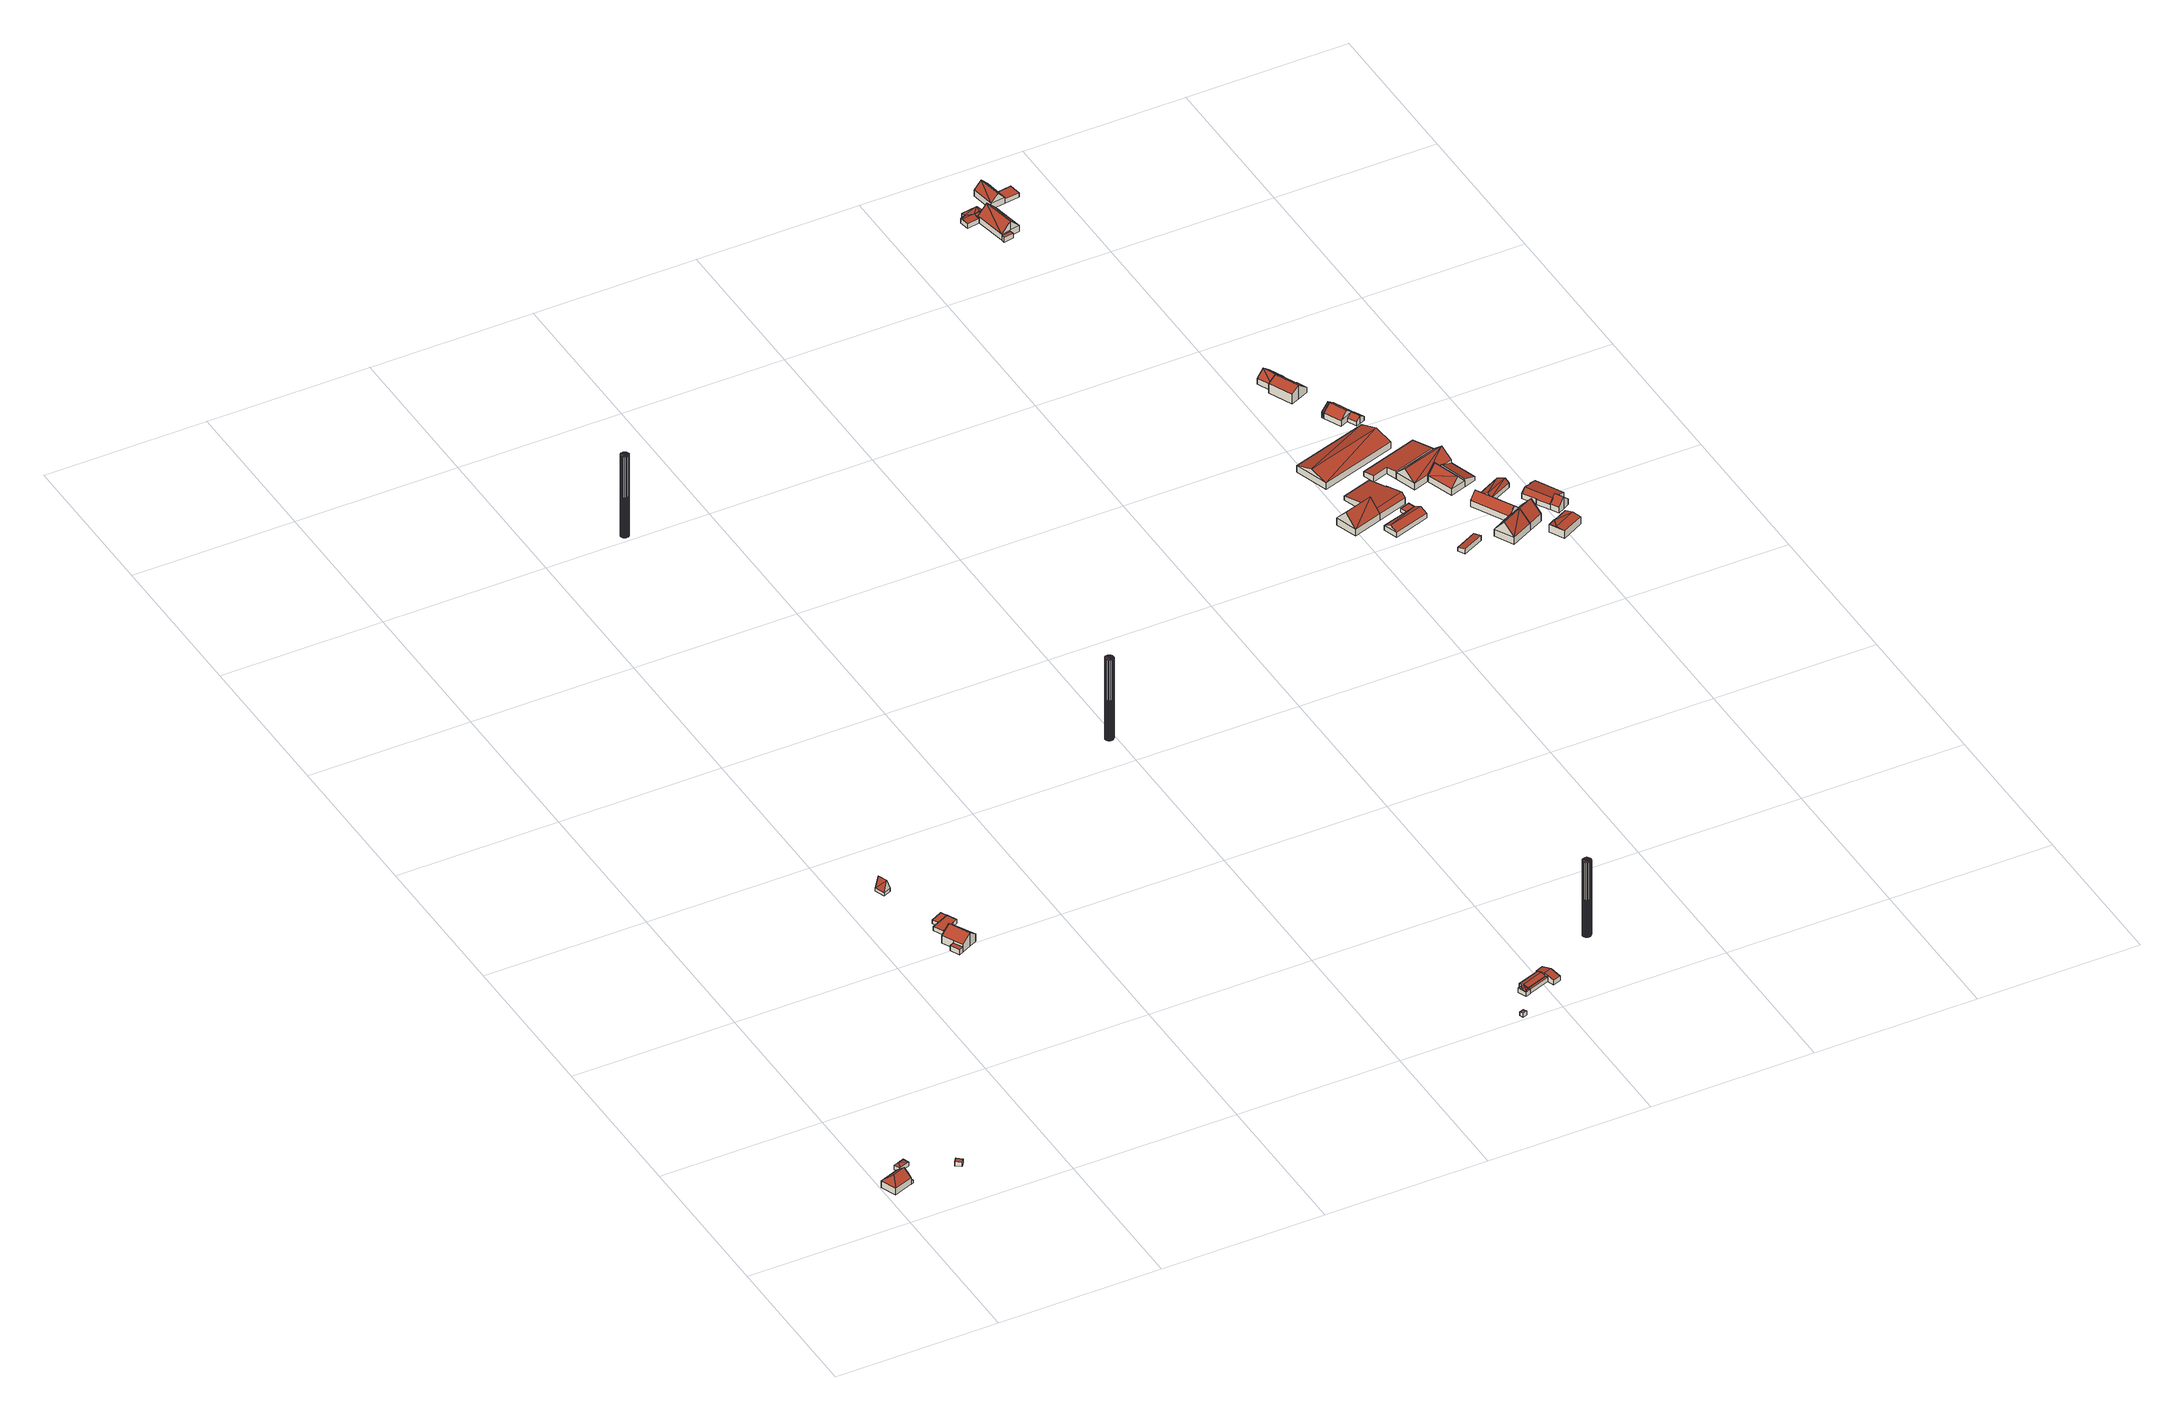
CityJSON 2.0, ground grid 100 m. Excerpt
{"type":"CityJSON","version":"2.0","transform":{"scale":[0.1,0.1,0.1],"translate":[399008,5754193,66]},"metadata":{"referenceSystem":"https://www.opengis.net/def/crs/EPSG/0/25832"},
"CityObjects":{
"building1":{"type":"Building","attributes":{"Gemeindeschluessel":"05515000","Geometrietyp2DReferenz":"3000","function":"31001_1000","roofType":"5000","measuredHeight":8.82},"address":[{"country":"Germany","locality":"Münster","thoroughfareNumber":"60","thoroughfareName":"Oberort"}],"geometry":[{"type":"Solid","lod":"2","boundaries":[[[[0,1,2,3]],[[4,5,1,0]],[[6,7,5,4]],[[8,9,7,6]],[[10,11,9,8]],[[3,2,11,10]],[[4,12,6]],[[0,3,10,12,4]],[[8,6,12,10]],[[1,5,7,9,11,2]]]],"semantics":{"surfaces":[{"type":"WallSurface"},{"type":"RoofSurface"},{"type":"GroundSurface"}],"values":[[0,0,0,0,0,0,1,1,1,2]]}}]},
"building2":{"type":"Building","attributes":{"Gemeindeschluessel":"05515000","Geometrietyp2DReferenz":"3000","function":"51009_1610","roofType":"2100","measuredHeight":2.16},"geometry":[{"type":"Solid","lod":"2","boundaries":[[[[13,14,15,16]],[[17,18,14,13]],[[19,20,18,17]],[[16,15,20,19]],[[17,13,16,19]],[[14,18,20,15]]]],"semantics":{"surfaces":[{"type":"WallSurface"},{"type":"RoofSurface"},{"type":"GroundSurface"}],"values":[[0,0,0,0,1,2]]}}]},
"building3":{"type":"Building","attributes":{"Gemeindeschluessel":"05515000","Geometrietyp2DReferenz":"3000","function":"31001_2460","roofType":"3200","measuredHeight":4.29},"geometry":[{"type":"Solid","lod":"2","boundaries":[[[[21,22,23,24]],[[25,26,22,21]],[[27,28,26,25]],[[24,23,28,27]],[[21,29,25]],[[27,30,24]],[[24,30,29]],[[29,21,24]],[[29,30,27]],[[27,25,29]],[[22,26,28,23]]]],"semantics":{"surfaces":[{"type":"WallSurface"},{"type":"RoofSurface"},{"type":"GroundSurface"}],"values":[[0,0,0,0,1,1,1,1,1,1,2]]}}]},
"building4":{"type":"Building","attributes":{"Gemeindeschluessel":"05515000","Geometrietyp2DReferenz":"3000","function":"31001_1310","roofType":"2100","measuredHeight":3},"geometry":[{"type":"Solid","lod":"2","boundaries":[[[[31,32,33,34]],[[35,36,32,31]],[[37,38,36,35]],[[34,33,38,37]],[[35,31,34,37]],[[32,36,38,33]]]],"semantics":{"surfaces":[{"type":"WallSurface"},{"type":"RoofSurface"},{"type":"GroundSurface"}],"values":[[0,0,0,0,1,2]]}}]},
"building5":{"type":"Building","attributes":{"Gemeindeschluessel":"05515000","Geometrietyp2DReferenz":"3000","function":"31001_1000"},"address":[{"country":"Germany","locality":"Münster","thoroughfareNumber":"74","thoroughfareName":"Meerhook"}],"children":["building5-1","building5-2"]},
"building5-1":{"type":"BuildingPart","attributes":{"roofType":"3100","measuredHeight":9.01},"parents":["building5"],"geometry":[{"type":"Solid","lod":"2","boundaries":[[[[39,40,41,42,43]],[[44,45,40,39]],[[46,47,45,44]],[[48,49,47,46]],[[50,51,49,48]],[[52,53,51,50]],[[54,55,56,53,52]],[[48,46,44,50]],[[39,43,54,52,50,44]],[[40,45,47,49,51,53,56,41]],[[55,54,43,42]],[[41,56,55,42]]]],"semantics":{"surfaces":[{"type":"WallSurface"},{"type":"RoofSurface"},{"type":"GroundSurface"},{"type":"ClosureSurface"}],"values":[[0,0,0,0,0,0,0,1,1,2,0,3]]}}]},
"building5-2":{"type":"BuildingPart","attributes":{"roofType":"1000","measuredHeight":3.46},"parents":["building5"],"geometry":[{"type":"Solid","lod":"2","boundaries":[[[[57,58,56,55]],[[59,60,58,57]],[[42,41,60,59]],[[59,57,55,42]],[[58,60,41,56]],[[55,56,41,42]]]],"semantics":{"surfaces":[{"type":"WallSurface"},{"type":"RoofSurface"},{"type":"GroundSurface"},{"type":"ClosureSurface"}],"values":[[0,0,0,1,2,3]]}}]},
"building6":{"type":"Building","attributes":{"Gemeindeschluessel":"05515000","Geometrietyp2DReferenz":"3000","function":"31001_1310","roofType":"3100","measuredHeight":8.84},"geometry":[{"type":"Solid","lod":"2","boundaries":[[[[61,62,63,64]],[[65,66,62,61]],[[67,68,66,65]],[[64,63,68,67]],[[61,69,65]],[[67,70,64]],[[70,69,61]],[[61,64,70]],[[67,65,69]],[[69,70,67]],[[62,66,68,63]]]],"semantics":{"surfaces":[{"type":"WallSurface"},{"type":"RoofSurface"},{"type":"GroundSurface"}],"values":[[0,0,0,0,0,0,1,1,1,1,2]]}}]},
"building7":{"type":"Building","attributes":{"Gemeindeschluessel":"05515000","Geometrietyp2DReferenz":"3000","function":"31001_2460","roofType":"1000","measuredHeight":2.68},"geometry":[{"type":"Solid","lod":"2","boundaries":[[[[71,72,73,74]],[[75,76,72,71]],[[77,78,76,75]],[[79,80,78,77]],[[81,82,80,79]],[[74,73,82,81]],[[79,77,75,71,74,81]],[[72,76,78,80,82,73]]]],"semantics":{"surfaces":[{"type":"WallSurface"},{"type":"RoofSurface"},{"type":"GroundSurface"}],"values":[[0,0,0,0,0,0,1,2]]}}]},
"building8":{"type":"Building","attributes":{"Gemeindeschluessel":"05515000","Geometrietyp2DReferenz":"3000","function":"31001_2460","roofType":"1000","measuredHeight":2.62},"geometry":[{"type":"Solid","lod":"2","boundaries":[[[[83,84,76,85]],[[86,87,84,83]],[[88,78,87,86]],[[85,76,78,88]],[[86,83,85,88]],[[84,87,78,76]]]],"semantics":{"surfaces":[{"type":"WallSurface"},{"type":"RoofSurface"},{"type":"GroundSurface"}],"values":[[0,0,0,0,1,2]]}}]},
"building9":{"type":"Building","attributes":{"Geometrietyp2DReferenz":"1000","Gemeindeschluessel":"05515000","function":"51002_1251","roofType":"9999","measuredHeight":55.03},"geometry":[{"type":"Solid","lod":"2","boundaries":[[[[89,90,91]],[[90,92,91]],[[93,94,89]],[[94,90,89]],[[95,96,93]],[[96,94,93]],[[97,98,95]],[[98,96,95]],[[99,100,97]],[[100,98,97]],[[101,102,99]],[[102,100,99]],[[103,104,101]],[[104,102,101]],[[105,106,103]],[[106,104,103]],[[107,108,105]],[[108,106,105]],[[109,110,107]],[[110,108,107]],[[111,112,109]],[[112,110,109]],[[113,114,111]],[[114,112,111]],[[115,116,113]],[[116,114,113]],[[117,118,115]],[[118,116,115]],[[119,120,117]],[[120,118,117]],[[121,122,119]],[[122,120,119]],[[123,124,121]],[[124,122,121]],[[125,126,123]],[[126,124,123]],[[127,128,125]],[[128,126,125]],[[91,92,127]],[[92,128,127]],[[92,90,128]],[[90,94,128]],[[94,96,128]],[[96,98,128]],[[98,100,128]],[[100,102,128]],[[102,104,128]],[[104,106,128]],[[106,108,128]],[[108,110,128]],[[110,112,128]],[[112,114,128]],[[114,116,128]],[[116,118,128]],[[118,120,128]],[[120,122,128]],[[122,124,128]],[[124,126,128]],[[89,91,93]],[[91,127,93]],[[127,125,93]],[[125,123,93]],[[123,121,93]],[[121,119,93]],[[119,117,93]],[[117,115,93]],[[115,113,93]],[[113,111,93]],[[111,109,93]],[[109,107,93]],[[107,105,93]],[[105,103,93]],[[103,101,93]],[[101,99,93]],[[99,97,93]],[[97,95,93]]]],"semantics":{"surfaces":[{"type":"WallSurface"},{"type":"GroundSurface"},{"type":"RoofSurface"}],"values":[[0,0,0,0,0,0,0,0,0,0,0,0,0,0,0,0,0,0,0,0,0,0,0,0,0,0,0,0,0,0,0,0,0,0,0,0,0,0,0,0,1,1,1,1,1,1,1,1,1,1,1,1,1,1,1,1,1,1,2,2,2,2,2,2,2,2,2,2,2,2,2,2,2,2,2,2]]}}]},
"building10":{"type":"Building","attributes":{"Gemeindeschluessel":"05515000","Geometrietyp2DReferenz":"3000","function":"31001_1310","roofType":"2100","measuredHeight":2.82},"geometry":[{"type":"Solid","lod":"2","boundaries":[[[[129,130,131,132]],[[133,134,130,129]],[[135,136,134,133]],[[132,131,136,135]],[[133,129,132,135]],[[130,134,136,131]]]],"semantics":{"surfaces":[{"type":"WallSurface"},{"type":"RoofSurface"},{"type":"GroundSurface"}],"values":[[0,0,0,0,1,2]]}}]},
"building11":{"type":"Building","attributes":{"Gemeindeschluessel":"05515000","Geometrietyp2DReferenz":"3000","function":"31001_2460","roofType":"5000","measuredHeight":3.75},"geometry":[{"type":"Solid","lod":"2","boundaries":[[[[137,138,139,140]],[[141,142,138,137]],[[143,144,142,141]],[[145,146,144,143]],[[147,148,146,145]],[[140,139,148,147]],[[149,150,140]],[[140,147,149]],[[143,141,137]],[[145,143,137]],[[145,137,150]],[[150,149,145]],[[140,150,137]],[[145,149,147]],[[138,142,144,146,148,139]]]],"semantics":{"surfaces":[{"type":"WallSurface"},{"type":"RoofSurface"},{"type":"GroundSurface"}],"values":[[0,0,0,0,0,0,1,1,1,1,1,1,0,0,2]]}}]},
"building12":{"type":"Building","attributes":{"Geometrietyp2DReferenz":"1000","Gemeindeschluessel":"05515000","function":"51002_1251","roofType":"9999","measuredHeight":55.07},"geometry":[{"type":"Solid","lod":"2","boundaries":[[[[151,152,153]],[[152,154,153]],[[155,156,151]],[[156,152,151]],[[157,158,155]],[[158,156,155]],[[159,160,157]],[[160,158,157]],[[161,162,159]],[[162,160,159]],[[163,164,161]],[[164,162,161]],[[165,166,163]],[[166,164,163]],[[167,168,165]],[[168,166,165]],[[169,170,167]],[[170,168,167]],[[171,172,169]],[[172,170,169]],[[173,174,171]],[[174,172,171]],[[175,176,173]],[[176,174,173]],[[177,178,175]],[[178,176,175]],[[179,180,177]],[[180,178,177]],[[181,182,179]],[[182,180,179]],[[183,184,181]],[[184,182,181]],[[185,186,183]],[[186,184,183]],[[187,188,185]],[[188,186,185]],[[189,190,187]],[[190,188,187]],[[153,154,189]],[[154,190,189]],[[164,166,162]],[[166,168,162]],[[168,170,162]],[[170,172,162]],[[172,174,162]],[[174,176,162]],[[176,178,162]],[[178,180,162]],[[180,182,162]],[[182,184,162]],[[184,186,162]],[[186,188,162]],[[188,190,162]],[[190,154,162]],[[154,152,162]],[[152,156,162]],[[156,158,162]],[[158,160,162]],[[165,163,167]],[[163,161,167]],[[161,159,167]],[[159,157,167]],[[157,155,167]],[[155,151,167]],[[151,153,167]],[[153,189,167]],[[189,187,167]],[[187,185,167]],[[185,183,167]],[[183,181,167]],[[181,179,167]],[[179,177,167]],[[177,175,167]],[[175,173,167]],[[173,171,167]],[[171,169,167]]]],"semantics":{"surfaces":[{"type":"WallSurface"},{"type":"GroundSurface"},{"type":"RoofSurface"}],"values":[[0,0,0,0,0,0,0,0,0,0,0,0,0,0,0,0,0,0,0,0,0,0,0,0,0,0,0,0,0,0,0,0,0,0,0,0,0,0,0,0,1,1,1,1,1,1,1,1,1,1,1,1,1,1,1,1,1,1,2,2,2,2,2,2,2,2,2,2,2,2,2,2,2,2,2,2]]}}]},
"building13":{"type":"Building","attributes":{"Gemeindeschluessel":"05515000","Geometrietyp2DReferenz":"3000","function":"51009_1610","roofType":"2100","measuredHeight":3.27},"geometry":[{"type":"Solid","lod":"2","boundaries":[[[[191,192,193,194]],[[195,196,192,191]],[[197,198,196,195]],[[194,193,198,197]],[[195,191,194,197]],[[192,196,198,193]]]],"semantics":{"surfaces":[{"type":"WallSurface"},{"type":"RoofSurface"},{"type":"GroundSurface"}],"values":[[0,0,0,0,1,2]]}}]},
"building14":{"type":"Building","attributes":{"Gemeindeschluessel":"05515000","Geometrietyp2DReferenz":"3000","function":"31001_1000"},"address":[{"country":"Germany","locality":"Münster","thoroughfareNumber":"211","thoroughfareName":"Möselerhook"}],"children":["building14-1","building14-2"]},
"building14-1":{"type":"BuildingPart","attributes":{"roofType":"3100","measuredHeight":4.71},"parents":["building14"],"geometry":[{"type":"Solid","lod":"2","boundaries":[[[[197,199,200]],[[201,202,203,204]],[[205,206,202,201]],[[207,208,206,205]],[[209,210,208,207]],[[211,212,210,209]],[[200,199,212,211]],[[205,201,204,213,214,215,207]],[[200,211,209,207,215]],[[216,217,203,202,206,208,210,212,199]],[[197,200,215,218]],[[199,197,218,216]],[[218,215,214]],[[203,217,213,204]],[[217,216,218,214,213]]]],"semantics":{"surfaces":[{"type":"WallSurface"},{"type":"RoofSurface"},{"type":"GroundSurface"},{"type":"ClosureSurface"}],"values":[[0,0,0,0,0,0,0,1,1,2,0,3,0,3,3]]}}]},
"building14-2":{"type":"BuildingPart","attributes":{"roofType":"3100","measuredHeight":4.14},"parents":["building14"],"geometry":[{"type":"Solid","lod":"2","boundaries":[[[[191,142,219,195]],[[220,138,142,191]],[[221,222,138,220]],[[223,139,222,221]],[[224,225,139,223]],[[226,204,203,225,224]],[[195,219,199,197]],[[226,224,223,221,227]],[[220,191,195,197,218,214,227,221]],[[142,138,222,139,225,203,217,216,199,219]],[[204,226,227,213]],[[203,204,213,217]],[[213,227,214]],[[199,216,218,197]],[[216,217,213,214,218]]]],"semantics":{"surfaces":[{"type":"WallSurface"},{"type":"RoofSurface"},{"type":"GroundSurface"},{"type":"ClosureSurface"}],"values":[[0,0,0,0,0,0,0,1,1,2,0,3,0,3,3]]}}]},
"building15":{"type":"Building","attributes":{"Geometrietyp2DReferenz":"1000","Gemeindeschluessel":"05515000","function":"51002_1251","roofType":"9999","measuredHeight":50.93},"geometry":[{"type":"Solid","lod":"2","boundaries":[[[[228,229,230]],[[229,231,230]],[[232,233,228]],[[233,229,228]],[[234,235,232]],[[235,233,232]],[[236,237,234]],[[237,235,234]],[[238,239,236]],[[239,237,236]],[[240,241,238]],[[241,239,238]],[[242,243,240]],[[243,241,240]],[[244,245,242]],[[245,243,242]],[[246,247,244]],[[247,245,244]],[[248,249,246]],[[249,247,246]],[[250,251,248]],[[251,249,248]],[[252,253,250]],[[253,251,250]],[[254,255,252]],[[255,253,252]],[[256,257,254]],[[257,255,254]],[[258,259,256]],[[259,257,256]],[[260,261,258]],[[261,259,258]],[[262,263,260]],[[263,261,260]],[[264,265,262]],[[265,263,262]],[[266,267,264]],[[267,265,264]],[[230,231,266]],[[231,267,266]],[[231,229,267]],[[229,233,267]],[[233,235,267]],[[235,237,267]],[[237,239,267]],[[239,241,267]],[[241,243,267]],[[243,245,267]],[[245,247,267]],[[247,249,267]],[[249,251,267]],[[251,253,267]],[[253,255,267]],[[255,257,267]],[[257,259,267]],[[259,261,267]],[[263,265,267]],[[261,263,267]],[[228,230,232]],[[230,266,232]],[[266,264,232]],[[264,262,232]],[[262,260,232]],[[260,258,232]],[[258,256,232]],[[256,254,232]],[[254,252,232]],[[252,250,232]],[[250,248,232]],[[248,246,232]],[[246,244,232]],[[244,242,232]],[[242,240,232]],[[240,238,232]],[[238,236,232]],[[236,234,232]]]],"semantics":{"surfaces":[{"type":"WallSurface"},{"type":"GroundSurface"},{"type":"RoofSurface"}],"values":[[0,0,0,0,0,0,0,0,0,0,0,0,0,0,0,0,0,0,0,0,0,0,0,0,0,0,0,0,0,0,0,0,0,0,0,0,0,0,0,0,1,1,1,1,1,1,1,1,1,1,1,1,1,1,1,1,1,1,2,2,2,2,2,2,2,2,2,2,2,2,2,2,2,2,2,2]]}}]},
"building16":{"type":"Building","attributes":{"Gemeindeschluessel":"05515000","Geometrietyp2DReferenz":"3000","function":"31001_1000","roofType":"5000","measuredHeight":12.35},"address":[{"country":"Germany","locality":"Münster","thoroughfareNumber":"238","thoroughfareName":"Welsingheide"}],"geometry":[{"type":"Solid","lod":"2","boundaries":[[[[268,269,270,271]],[[272,273,269,268]],[[274,275,273,272]],[[271,270,275,274]],[[276,277,271]],[[271,274,276]],[[277,276,272]],[[272,268,277]],[[271,277,268]],[[272,276,274]],[[269,273,275,270]]]],"semantics":{"surfaces":[{"type":"WallSurface"},{"type":"RoofSurface"},{"type":"GroundSurface"}],"values":[[0,0,0,0,1,1,1,1,0,0,2]]}}]},
"building17":{"type":"Building","attributes":{"Gemeindeschluessel":"05515000","Geometrietyp2DReferenz":"3000","function":"31001_2700","roofType":"5000","measuredHeight":5.49},"geometry":[{"type":"Solid","lod":"2","boundaries":[[[[278,279,280,281]],[[282,283,279,278]],[[284,285,283,282]],[[281,280,285,284]],[[278,286,287,282]],[[287,286,281]],[[281,284,287]],[[281,286,278]],[[282,287,284]],[[279,283,285,280]]]],"semantics":{"surfaces":[{"type":"WallSurface"},{"type":"RoofSurface"},{"type":"GroundSurface"}],"values":[[0,0,0,0,1,1,1,0,0,2]]}}]},
"building18":{"type":"Building","attributes":{"Gemeindeschluessel":"05515000","Geometrietyp2DReferenz":"3000","function":"31001_2700","roofType":"5000","measuredHeight":6.98},"geometry":[{"type":"Solid","lod":"2","boundaries":[[[[288,289,290,291]],[[292,293,289,288]],[[294,295,293,292]],[[296,297,295,294]],[[298,299,297,296]],[[300,301,299,298]],[[268,302,301,300]],[[303,304,302,268]],[[291,290,304,303]],[[298,305,306,268,300]],[[296,294,292,288,291,303,306,305]],[[268,306,303]],[[296,305,298]],[[289,293,295,297,299,301,302,304,290]]]],"semantics":{"surfaces":[{"type":"WallSurface"},{"type":"RoofSurface"},{"type":"GroundSurface"}],"values":[[0,0,0,0,0,0,0,0,0,1,1,0,0,2]]}}]},
"building19":{"type":"Building","attributes":{"Gemeindeschluessel":"05515000","Geometrietyp2DReferenz":"3000","function":"31001_2460","roofType":"1000","measuredHeight":2.65},"geometry":[{"type":"Solid","lod":"2","boundaries":[[[[307,308,309,310]],[[311,312,308,307]],[[313,314,312,311]],[[310,309,314,313]],[[311,307,310,313]],[[308,312,314,309]]]],"semantics":{"surfaces":[{"type":"WallSurface"},{"type":"RoofSurface"},{"type":"GroundSurface"}],"values":[[0,0,0,0,1,2]]}}]},
"building20":{"type":"Building","attributes":{"Gemeindeschluessel":"05515000","Geometrietyp2DReferenz":"3000","function":"31001_2700","roofType":"2100","measuredHeight":3.43},"geometry":[{"type":"Solid","lod":"2","boundaries":[[[[315,316,317,318]],[[319,320,316,315]],[[321,322,320,319]],[[318,317,322,321]],[[319,315,318,321]],[[316,320,322,317]]]],"semantics":{"surfaces":[{"type":"WallSurface"},{"type":"RoofSurface"},{"type":"GroundSurface"}],"values":[[0,0,0,0,1,2]]}}]},
"building21":{"type":"Building","attributes":{"Gemeindeschluessel":"05515000","Geometrietyp2DReferenz":"3000","function":"31001_2700","roofType":"5000","measuredHeight":8.19},"geometry":[{"type":"Solid","lod":"2","boundaries":[[[[323,324,325,326]],[[327,328,324,323]],[[329,330,328,327]],[[326,325,330,329]],[[331,332,329]],[[329,327,331]],[[323,326,332]],[[332,331,323]],[[329,332,326]],[[323,331,327]],[[324,328,330,325]]]],"semantics":{"surfaces":[{"type":"WallSurface"},{"type":"RoofSurface"},{"type":"GroundSurface"}],"values":[[0,0,0,0,1,1,1,1,0,0,2]]}}]},
"building22":{"type":"Building","attributes":{"Gemeindeschluessel":"05515000","Geometrietyp2DReferenz":"3000","function":"31001_2700","roofType":"5000","measuredHeight":3.52},"geometry":[{"type":"Solid","lod":"2","boundaries":[[[[333,334,335,336]],[[337,338,334,333]],[[339,340,338,337]],[[341,342,340,339]],[[343,344,342,341]],[[345,346,344,343]],[[347,348,346,345]],[[336,335,348,347]],[[349,350,337]],[[341,351,352,343]],[[350,349,333]],[[339,350,333]],[[347,339,333]],[[333,336,347]],[[351,339,347]],[[352,351,347]],[[347,345,352]],[[337,350,339]],[[343,352,345]],[[339,351,341]],[[333,349,337]],[[334,338,340,342,344,346,348,335]]]],"semantics":{"surfaces":[{"type":"WallSurface"},{"type":"RoofSurface"},{"type":"GroundSurface"}],"values":[[0,0,0,0,0,0,0,0,1,1,1,1,1,1,1,1,1,0,0,0,0,2]]}}]},
"building23":{"type":"Building","attributes":{"Gemeindeschluessel":"05515000","Geometrietyp2DReferenz":"3000","function":"31001_1000"},"address":[{"country":"Germany","locality":"Münster","thoroughfareNumber":"204","thoroughfareName":"Welsingheide"},{"country":"Germany","locality":"Münster","thoroughfareNumber":"206","thoroughfareName":"Welsingheide"}],"children":["building23-1","building23-2","building23-3"]},
"building23-1":{"type":"BuildingPart","attributes":{"roofType":"1000","measuredHeight":3.49},"parents":["building23"],"geometry":[{"type":"Solid","lod":"2","boundaries":[[[[353,354,338,355]],[[356,340,357,358]],[[355,338,340,356]],[[358,353,355,356]],[[354,357,340,338]],[[354,353,358,357]]]],"semantics":{"surfaces":[{"type":"WallSurface"},{"type":"RoofSurface"},{"type":"GroundSurface"},{"type":"ClosureSurface"}],"values":[[0,0,0,1,2,3]]}}]},
"building23-2":{"type":"BuildingPart","attributes":{"roofType":"3100","measuredHeight":10.14},"parents":["building23"],"geometry":[{"type":"Solid","lod":"2","boundaries":[[[[359,360,361,362,363]],[[364,342,365,366,367]],[[368,358,357,342,364]],[[369,370,354,353,371]],[[363,362,370,369]],[[363,369,372]],[[373,372,369]],[[374,372,373,367]],[[368,364,367,373,375]],[[375,373,369,371]],[[375,371,368]],[[374,367,359]],[[372,374,359,363]],[[361,365,342,357,354,370,362]],[[360,359,367,366]],[[365,361,360,366]],[[353,358,368,371]],[[354,357,358,353]]]],"semantics":{"surfaces":[{"type":"WallSurface"},{"type":"RoofSurface"},{"type":"GroundSurface"},{"type":"ClosureSurface"}],"values":[[0,0,0,0,0,1,1,1,1,0,0,0,0,2,0,3,0,3]]}}]},
"building23-3":{"type":"BuildingPart","attributes":{"roofType":"1000","measuredHeight":3.33},"parents":["building23"],"geometry":[{"type":"Solid","lod":"2","boundaries":[[[[376,377,361,360]],[[378,379,377,376]],[[366,365,379,378]],[[378,376,360,366]],[[377,379,365,361]],[[365,366,360,361]]]],"semantics":{"surfaces":[{"type":"WallSurface"},{"type":"RoofSurface"},{"type":"GroundSurface"},{"type":"ClosureSurface"}],"values":[[0,0,0,1,2,3]]}}]},
"building24":{"type":"Building","attributes":{"Gemeindeschluessel":"05515000","Geometrietyp2DReferenz":"3000","function":"31001_2700","roofType":"2100","measuredHeight":5.23},"geometry":[{"type":"Solid","lod":"2","boundaries":[[[[380,381,382,383]],[[384,385,381,380]],[[386,387,385,384]],[[388,389,387,386]],[[390,391,389,388]],[[383,382,391,390]],[[388,386,384,380,383,390]],[[381,385,387,389,391,382]]]],"semantics":{"surfaces":[{"type":"WallSurface"},{"type":"RoofSurface"},{"type":"GroundSurface"}],"values":[[0,0,0,0,0,0,1,2]]}}]},
"building25":{"type":"Building","attributes":{"Gemeindeschluessel":"05515000","Geometrietyp2DReferenz":"3000","function":"31001_1000","roofType":"3100","measuredHeight":12.11},"address":[{"country":"Germany","locality":"Münster","thoroughfareNumber":"242","thoroughfareName":"Welsingheide"}],"geometry":[{"type":"Solid","lod":"2","boundaries":[[[[392,393,394,395]],[[396,397,393,392]],[[398,399,397,396]],[[395,394,399,398]],[[392,400,396]],[[398,401,395]],[[392,395,401]],[[401,400,392]],[[400,401,398]],[[398,396,400]],[[393,397,399,394]]]],"semantics":{"surfaces":[{"type":"WallSurface"},{"type":"RoofSurface"},{"type":"GroundSurface"}],"values":[[0,0,0,0,0,0,1,1,1,1,2]]}}]},
"building26":{"type":"Building","attributes":{"Gemeindeschluessel":"05515000","Geometrietyp2DReferenz":"3000","function":"31001_2460","roofType":"5000","measuredHeight":7.73},"geometry":[{"type":"Solid","lod":"2","boundaries":[[[[402,403,404,405]],[[406,407,403,402]],[[408,409,407,406]],[[410,411,409,408]],[[412,413,411,410]],[[405,404,413,412]],[[412,410,408]],[[412,408,406]],[[414,412,406]],[[406,415,414]],[[405,414,415]],[[415,402,405]],[[402,415,406]],[[412,414,405]],[[403,407,409,411,413,404]]]],"semantics":{"surfaces":[{"type":"WallSurface"},{"type":"RoofSurface"},{"type":"GroundSurface"}],"values":[[0,0,0,0,0,0,1,1,1,1,1,1,0,0,2]]}}]},
"building27":{"type":"Building","attributes":{"Gemeindeschluessel":"05515000","Geometrietyp2DReferenz":"3000","function":"31001_1000","roofType":"3100","measuredHeight":9.09},"address":[{"country":"Germany","locality":"Münster","thoroughfareNumber":"228","thoroughfareName":"Welsingheide"}],"geometry":[{"type":"Solid","lod":"2","boundaries":[[[[416,417,418,419]],[[420,421,417,416]],[[422,423,421,420]],[[424,425,423,422]],[[426,427,425,424]],[[428,429,427,426]],[[430,431,429,428]],[[432,433,431,430]],[[434,435,433,432]],[[419,418,435,434]],[[428,426,424,422,420,416,430]],[[419,434,432,430,416]],[[417,421,423,425,427,429,431,433,435,418]]]],"semantics":{"surfaces":[{"type":"WallSurface"},{"type":"RoofSurface"},{"type":"GroundSurface"}],"values":[[0,0,0,0,0,0,0,0,0,0,1,1,2]]}}]},
"building28":{"type":"Building","attributes":{"Gemeindeschluessel":"05515000","Geometrietyp2DReferenz":"3000","function":"51009_1610","roofType":"2100","measuredHeight":7.59},"geometry":[{"type":"Solid","lod":"2","boundaries":[[[[436,437,438,439]],[[440,441,437,436]],[[442,443,441,440]],[[439,438,443,442]],[[440,436,439,442]],[[437,441,443,438]]]],"semantics":{"surfaces":[{"type":"WallSurface"},{"type":"RoofSurface"},{"type":"GroundSurface"}],"values":[[0,0,0,0,1,2]]}}]},
"building29":{"type":"Building","attributes":{"Gemeindeschluessel":"05515000","Geometrietyp2DReferenz":"3000","function":"31001_2700","roofType":"5000","measuredHeight":10.39},"geometry":[{"type":"Solid","lod":"2","boundaries":[[[[444,445,446,447]],[[448,449,445,444]],[[450,451,449,448]],[[452,453,451,450]],[[454,455,453,452]],[[447,446,455,454]],[[450,448,444,456]],[[452,450,456]],[[456,457,452]],[[457,456,447]],[[447,454,457]],[[456,444,447]],[[457,454,452]],[[445,449,451,453,455,446]]]],"semantics":{"surfaces":[{"type":"WallSurface"},{"type":"RoofSurface"},{"type":"GroundSurface"}],"values":[[0,0,0,0,0,0,1,1,1,1,1,0,0,2]]}}]},
"building30":{"type":"Building","attributes":{"Gemeindeschluessel":"05515000","Geometrietyp2DReferenz":"3000","function":"31001_1000","roofType":"5000","measuredHeight":7.89},"address":[{"country":"Germany","locality":"Münster","thoroughfareNumber":"230","thoroughfareName":"Welsingheide"}],"geometry":[{"type":"Solid","lod":"2","boundaries":[[[[458,459,460,461]],[[440,462,459,458]],[[436,463,462,440]],[[464,465,463,436]],[[466,467,465,464]],[[461,460,467,466]],[[468,469,436,440,458,461]],[[464,469,468,466]],[[436,469,464]],[[466,468,461]],[[459,462,463,465,467,460]]]],"semantics":{"surfaces":[{"type":"WallSurface"},{"type":"RoofSurface"},{"type":"GroundSurface"}],"values":[[0,0,0,0,0,0,1,1,0,0,2]]}}]},
"building31":{"type":"Building","attributes":{"Gemeindeschluessel":"05515000","Geometrietyp2DReferenz":"3000","function":"31001_2700","roofType":"3100","measuredHeight":10.01},"geometry":[{"type":"Solid","lod":"2","boundaries":[[[[470,471,472,473]],[[474,475,471,470]],[[476,477,475,474]],[[473,472,477,476]],[[470,478,474]],[[476,479,473]],[[470,473,479]],[[479,478,470]],[[478,479,476]],[[476,474,478]],[[471,475,477,472]]]],"semantics":{"surfaces":[{"type":"WallSurface"},{"type":"RoofSurface"},{"type":"GroundSurface"}],"values":[[0,0,0,0,0,0,1,1,1,1,2]]}}]},
"building32":{"type":"Building","attributes":{"Gemeindeschluessel":"05515000","Geometrietyp2DReferenz":"3000","function":"31001_2700","roofType":"5000","measuredHeight":8.44},"geometry":[{"type":"Solid","lod":"2","boundaries":[[[[480,481,482,483]],[[484,485,481,480]],[[486,487,485,484]],[[488,489,487,486]],[[490,491,489,488]],[[492,493,491,490]],[[483,482,493,492]],[[494,495,492,490]],[[488,486,484,480,483,495,494]],[[488,494,490]],[[492,495,483]],[[481,485,487,489,491,493,482]]]],"semantics":{"surfaces":[{"type":"WallSurface"},{"type":"RoofSurface"},{"type":"GroundSurface"}],"values":[[0,0,0,0,0,0,0,1,1,0,0,2]]}}]},
"building33":{"type":"Building","attributes":{"Gemeindeschluessel":"05515000","Geometrietyp2DReferenz":"3000","function":"31001_2700","roofType":"5000","measuredHeight":8.74},"geometry":[{"type":"Solid","lod":"2","boundaries":[[[[496,497,498,499]],[[500,501,497,496]],[[502,503,501,500]],[[499,498,503,502]],[[499,502,504]],[[504,505,499]],[[496,505,504]],[[504,500,496]],[[500,504,502]],[[499,505,496]],[[497,501,503,498]]]],"semantics":{"surfaces":[{"type":"WallSurface"},{"type":"RoofSurface"},{"type":"GroundSurface"}],"values":[[0,0,0,0,1,1,1,1,0,0,2]]}}]},
"building34":{"type":"Building","attributes":{"Gemeindeschluessel":"05515000","Geometrietyp2DReferenz":"3000","function":"31001_2460","roofType":"3100","measuredHeight":5.17},"geometry":[{"type":"Solid","lod":"2","boundaries":[[[[506,507,508,509]],[[510,511,507,506]],[[512,513,511,510]],[[514,515,513,512]],[[516,517,515,514]],[[518,519,517,516]],[[520,521,519,518]],[[509,508,521,520]],[[514,512,510,506,509,516]],[[520,518,516,509]],[[507,511,513,515,517,519,521,508]]]],"semantics":{"surfaces":[{"type":"WallSurface"},{"type":"RoofSurface"},{"type":"GroundSurface"}],"values":[[0,0,0,0,0,0,0,0,1,1,2]]}}]},
"building35":{"type":"Building","attributes":{"Gemeindeschluessel":"05515000","Geometrietyp2DReferenz":"3000","function":"31001_2700","roofType":"3100","measuredHeight":12.15},"geometry":[{"type":"Solid","lod":"2","boundaries":[[[[522,523,524,398]],[[525,526,523,522]],[[395,527,526,525]],[[398,524,527,395]],[[522,528,525]],[[395,401,398]],[[398,401,528,522]],[[525,528,401,395]],[[523,526,527,524]]]],"semantics":{"surfaces":[{"type":"WallSurface"},{"type":"RoofSurface"},{"type":"GroundSurface"}],"values":[[0,0,0,0,0,0,1,1,2]]}}]},
"building36":{"type":"Building","attributes":{"Gemeindeschluessel":"05515000","Geometrietyp2DReferenz":"3000","function":"31001_2700","roofType":"2100","measuredHeight":5.61},"geometry":[{"type":"Solid","lod":"2","boundaries":[[[[529,449,530,531]],[[532,445,449,529]],[[533,534,445,532]],[[531,530,534,533]],[[533,532,529,531]],[[449,445,534,530]]]],"semantics":{"surfaces":[{"type":"WallSurface"},{"type":"RoofSurface"},{"type":"GroundSurface"}],"values":[[0,0,0,0,1,2]]}}]},
"building37":{"type":"Building","attributes":{"Gemeindeschluessel":"05515000","Geometrietyp2DReferenz":"3000","function":"31001_2700","roofType":"1000","measuredHeight":2.98},"geometry":[{"type":"Solid","lod":"2","boundaries":[[[[535,536,537,538]],[[539,540,536,535]],[[541,542,540,539]],[[543,544,542,541]],[[538,537,544,543]],[[541,539,535,538,543]],[[536,540,542,544,537]]]],"semantics":{"surfaces":[{"type":"WallSurface"},{"type":"RoofSurface"},{"type":"GroundSurface"}],"values":[[0,0,0,0,0,1,2]]}}]},
"building38":{"type":"Building","attributes":{"Gemeindeschluessel":"05515000","Geometrietyp2DReferenz":"3000","function":"31001_2700","roofType":"3100","measuredHeight":5.56},"geometry":[{"type":"Solid","lod":"2","boundaries":[[[[545,546,547,548]],[[549,550,546,545]],[[551,552,550,549]],[[548,547,552,551]],[[545,553,549]],[[551,554,548]],[[554,553,545]],[[545,548,554]],[[551,549,553]],[[553,554,551]],[[546,550,552,547]]]],"semantics":{"surfaces":[{"type":"WallSurface"},{"type":"RoofSurface"},{"type":"GroundSurface"}],"values":[[0,0,0,0,0,0,1,1,1,1,2]]}}]},
"building39":{"type":"Building","attributes":{"Gemeindeschluessel":"05515000","Geometrietyp2DReferenz":"3000","function":"31001_2700","roofType":"5000","measuredHeight":5.96},"geometry":[{"type":"Solid","lod":"2","boundaries":[[[[555,556,557,558]],[[559,560,556,555]],[[561,562,560,559]],[[563,564,562,561]],[[565,566,564,563]],[[558,557,566,565]],[[565,567,568,558]],[[567,563,561]],[[568,567,561]],[[568,561,559]],[[559,555,568]],[[558,568,555]],[[563,567,565]],[[556,560,562,564,566,557]]]],"semantics":{"surfaces":[{"type":"WallSurface"},{"type":"RoofSurface"},{"type":"GroundSurface"}],"values":[[0,0,0,0,0,0,1,1,1,1,1,0,0,2]]}}]},
"building40":{"type":"Building","attributes":{"Gemeindeschluessel":"05515000","Geometrietyp2DReferenz":"3000","function":"31001_2700"},"children":["building40-1","building40-2"]},
"building40-1":{"type":"BuildingPart","attributes":{"roofType":"3100","measuredHeight":6.2},"parents":["building40"],"geometry":[{"type":"Solid","lod":"2","boundaries":[[[[569,570,571,572]],[[573,574,570,569]],[[575,576,574,573]],[[577,578,579,576,575]],[[580,581,582,583]],[[584,585,581,580]],[[586,587,585,584]],[[588,589,587,586]],[[590,591,589,588]],[[592,593,591,590]],[[572,571,593,592]],[[586,584,580,583,594,588]],[[595,596,577,575,573,569,572,592,590,588,594]],[[570,574,576,579,597,598,582,581,585,587,589,591,593,571]],[[578,577,596]],[[597,595,594,598]],[[579,578,596,595,597]],[[594,583,582,598]]]],"semantics":{"surfaces":[{"type":"WallSurface"},{"type":"RoofSurface"},{"type":"GroundSurface"},{"type":"ClosureSurface"}],"values":[[0,0,0,0,0,0,0,0,0,0,0,1,1,2,0,3,3,3]]}}]},
"building40-2":{"type":"BuildingPart","attributes":{"roofType":"3100","measuredHeight":8.2},"parents":["building40"],"geometry":[{"type":"Solid","lod":"2","boundaries":[[[[599,600,601,602]],[[603,583,582,600,599]],[[604,605,579,578]],[[602,601,605,604]],[[603,599,602,606]],[[604,578,596,606,602]],[[600,582,598,597,579,605,601]],[[594,583,603,606,595]],[[598,594,595,597]],[[582,583,594,598]],[[595,606,596]],[[595,596,578,579,597]]]],"semantics":{"surfaces":[{"type":"WallSurface"},{"type":"RoofSurface"},{"type":"GroundSurface"},{"type":"ClosureSurface"}],"values":[[0,0,0,0,1,1,2,0,3,3,0,3]]}}]}
},
"vertices":[
[163,292,53],[163,292,9],[155,313,9],[155,313,73],[44,247,53],[44,247,9],[8,343,53],[8,343,9],[127,388,53],[127,388,9],[145,340,97],[145,340,9],[64,309,97],
[171,319,28],[171,319,8],[155,313,8],[155,313,30],[179,298,28],[179,298,8],[163,292,30],[163,292,8],
[159,417,34],[159,417,6],[229,443,6],[229,443,34],[145,454,34],[145,454,6],[215,481,34],[215,481,6],[173,444,49],[205,455,49],
[499,325,35],[499,325,7],[466,350,7],[466,350,37],[480,300,35],[480,300,7],[448,325,37],[448,325,7],
[1311,2074,66],[1311,2074,15],[1345,2006,15],[1345,2006,50],[1345,2006,66],[1369,2103,105],[1369,2103,15],[1413,2125,66],[1413,2125,15],[1477,1999,66],[1477,1999,15],[1433,1977,105],[1433,1977,15],[1375,1948,66],[1375,1948,15],[1374,1949,66],[1374,1949,50],[1374,1949,15],
[1347,1935,50],[1347,1935,15],[1318,1992,50],[1318,1992,15],
[1210,2646,36],[1210,2646,15],[1233,2586,15],[1233,2586,36],[1257,2665,36],[1257,2665,15],[1280,2605,36],[1280,2605,15],[1233,2655,103],[1256,2596,103],
[1322,2190,42],[1322,2190,15],[1350,2132,15],[1350,2132,42],[1363,2210,42],[1363,2210,15],[1435,2245,42],[1435,2245,15],[1463,2186,42],[1463,2186,15],[1433,2172,42],[1433,2172,15],
[1345,2247,41],[1345,2247,15],[1363,2210,41],[1417,2281,41],[1417,2281,15],[1435,2245,41],
[1516,6030,585],[1516,6030,34],[1511,6036,585],[1511,6036,34],[1518,6023,585],[1518,6023,34],[1518,6015,585],[1518,6015,34],[1516,6007,585],[1516,6007,34],[1511,6001,585],[1511,6001,34],[1505,5996,585],[1505,5996,34],[1497,5994,585],[1497,5994,34],[1490,5994,585],[1490,5994,34],[1482,5996,585],[1482,5996,34],[1476,6001,585],[1476,6001,34],[1471,6007,585],[1471,6007,34],[1469,6015,585],[1469,6015,34],[1469,6023,585],[1469,6023,34],[1471,6030,585],[1471,6030,34],[1476,6036,585],[1476,6036,34],[1482,6041,585],[1482,6041,34],[1490,6043,585],[1490,6043,34],[1497,6043,585],[1497,6043,34],[1505,6041,585],[1505,6041,34],
[3752,30,42],[3752,30,18],[3761,6,18],[3761,6,46],[3778,38,42],[3778,38,18],[3787,15,46],[3787,15,18],
[3881,177,53],[3881,177,23],[3866,218,23],[3866,218,53],[3883,178,53],[3883,178,23],[3889,164,53],[3889,164,23],[3857,153,53],[3857,153,23],[3837,208,53],[3837,208,23],[3847,181,60],[3875,191,60],
[2936,3234,576],[2936,3234,26],[2932,3228,576],[2932,3228,26],[2942,3239,576],[2942,3239,26],[2950,3241,576],[2950,3241,26],[2958,3241,576],[2958,3241,26],[2965,3239,576],[2965,3239,26],[2971,3234,576],[2971,3234,26],[2976,3228,576],[2976,3228,26],[2978,3221,576],[2978,3221,26],[2978,3213,576],[2978,3213,26],[2976,3205,576],[2976,3205,26],[2971,3199,576],[2971,3199,26],[2965,3195,576],[2965,3195,26],[2958,3192,576],[2958,3192,26],[2950,3192,576],[2950,3192,26],[2942,3195,576],[2942,3195,26],[2936,3199,576],[2936,3199,26],[2932,3205,576],[2932,3205,26],[2929,3213,576],[2929,3213,26],[2929,3221,576],[2929,3221,26],
[3883,178,56],[3883,178,24],[3889,164,24],[3889,164,52],[4018,227,56],[4018,227,24],[4023,213,52],[4023,213,24],
[4023,213,23],[4023,213,64],[3994,295,52],[3994,295,23],[3998,285,23],[3998,285,55],[4043,313,52],[4043,313,23],[4065,252,70],[4065,252,23],[4087,191,52],[4087,191,23],[4038,173,52],[4038,173,23],[4008,256,63],[4008,255,64],[4016,234,70],[4016,234,23],[4008,256,23],[4016,234,58],
[4018,227,23],[3881,177,56],[3870,206,64],[3870,206,23],[3866,218,60],[3860,235,56],[3860,235,23],[3998,285,56],[4008,256,64],
[4426,488,533],[4426,488,23],[4422,495,533],[4422,495,23],[4429,481,533],[4429,481,23],[4429,473,533],[4429,473,23],[4426,465,533],[4426,465,23],[4422,459,533],[4422,459,23],[4416,455,533],[4416,455,23],[4408,452,533],[4408,452,23],[4400,452,533],[4400,452,23],[4393,455,533],[4393,455,23],[4386,459,533],[4386,459,23],[4382,465,533],[4382,465,23],[4379,473,533],[4379,473,23],[4379,481,533],[4379,481,23],[4382,488,533],[4382,488,23],[4386,495,533],[4386,495,23],[4393,499,533],[4393,499,23],[4400,502,533],[4400,502,23],[4408,502,533],[4408,502,23],[4416,499,533],[4416,499,23],
[5132,4184,94],[5132,4184,47],[5088,4317,47],[5088,4317,94],[4953,4126,94],[4953,4126,47],[4910,4260,94],[4910,4260,47],[4931,4193,171],[5110,4251,171],
[5368,4085,77],[5368,4085,45],[5340,4172,45],[5340,4172,77],[5144,4014,77],[5144,4014,45],[5116,4101,77],[5116,4101,45],[5354,4129,100],[5130,4057,100],
[5049,4433,75],[5049,4433,49],[5087,4317,49],[5087,4317,97],[5236,4493,75],[5236,4493,49],[5274,4377,97],[5274,4377,49],[5277,4378,97],[5277,4378,49],[5320,4244,92],[5320,4244,49],[5132,4183,92],[5132,4183,49],[5132,4184,49],[5088,4317,97],[5088,4317,49],[5313,4267,118],[5125,4206,118],
[5266,4195,74],[5266,4195,48],[5280,4153,48],[5280,4153,74],[5327,4214,74],[5327,4214,48],[5340,4172,74],[5340,4172,48],
[5373,3744,77],[5373,3744,51],[5396,3701,51],[5396,3701,85],[5507,3812,77],[5507,3812,51],[5529,3768,85],[5529,3768,51],
[5008,4561,92],[5008,4561,47],[5485,4713,47],[5485,4713,92],[4941,4771,92],[4941,4771,47],[5419,4923,92],[5419,4923,47],[4975,4667,129],[5452,4819,129],
[4510,7615,77],[4510,7615,47],[4409,7598,47],[4409,7598,77],[4519,7566,77],[4519,7566,47],[4463,7556,77],[4463,7556,47],[4471,7513,77],[4471,7513,47],[4395,7500,77],[4395,7500,47],[4384,7561,77],[4384,7561,47],[4414,7572,77],[4414,7572,47],[4519,7566,83],[4503,7563,83],[4463,7556,83],[4388,7543,83],
[4525,7532,82],[4525,7532,47],[4519,7566,82],[4463,7556,82],[4469,7522,47],[4469,7522,82],
[4565,7333,87],[4565,7333,80],[4565,7333,47],[4627,7344,47],[4627,7344,87],[4471,7513,87],[4506,7322,47],[4506,7322,80],[4506,7322,87],[4469,7522,87],[4590,7543,87],[4590,7543,47],[4525,7532,87],[4566,7333,148],[4530,7533,148],[4565,7333,147],[4525,7532,144],
[4570,7308,80],[4570,7308,47],[4510,7297,80],[4510,7297,47],
[5266,4500,88],[5266,4500,46],[5362,4531,46],[5362,4531,88],[5243,4572,76],[5243,4572,46],[5608,4690,76],[5608,4690,46],[5654,4552,99],[5654,4552,46],[5384,4466,98],[5384,4466,46],
[5669,3650,98],[5669,3650,51],[5803,3718,51],[5803,3718,98],[5609,3766,98],[5609,3766,51],[5742,3835,98],[5742,3835,51],[5639,3708,172],[5772,3777,172],
[5118,5549,89],[5118,5549,51],[5158,5461,51],[5158,5461,89],[5211,5591,89],[5211,5591,51],[5253,5498,89],[5253,5498,51],[5242,5493,89],[5242,5493,51],[5239,5499,89],[5239,5499,51],[5205,5483,128],[5165,5570,128],
[5187,5474,143],[5187,5474,52],[5158,5461,52],[5158,5461,129],[5239,5499,96],[5239,5499,52],[5242,5493,96],[5242,5493,52],[5277,5415,96],[5277,5415,52],[5289,5420,86],[5289,5420,52],[5317,5357,86],[5317,5357,52],[5253,5328,143],[5253,5328,52],[5201,5305,118],[5201,5305,52],[5135,5450,118],[5135,5450,52],
[5329,5143,130],[5329,5143,54],[5283,5122,54],[5283,5122,91],[5334,5132,130],[5334,5132,54],[5288,5111,91],[5288,5111,54],
[5697,4419,91],[5697,4419,47],[5654,4552,47],[5654,4552,91],[5623,4396,91],[5623,4396,47],[5525,4364,91],[5525,4364,47],[5427,4333,91],[5427,4333,47],[5384,4466,91],[5384,4466,47],[5676,4485,151],[5405,4399,151],
[5288,5111,90],[5288,5111,53],[5337,5004,53],[5337,5004,90],[5334,5132,53],[5329,5143,53],[5377,5165,92],[5377,5165,53],[5430,5047,92],[5430,5047,53],[5385,5026,132],[5331,5144,132],
[5677,4227,89],[5677,4227,46],[5623,4396,46],[5623,4396,89],[5579,4196,89],[5579,4196,46],[5525,4364,89],[5525,4364,46],[5628,4211,146],[5574,4380,146],
[5734,4030,94],[5734,4030,49],[5697,4096,49],[5697,4096,95],[5760,3981,95],[5760,3981,49],[5780,3991,73],[5780,3991,49],[5837,3884,75],[5837,3884,49],[5742,3835,90],[5742,3835,49],[5621,4057,90],[5621,4057,49],[5780,3855,134],[5660,4077,134],
[4587,7588,86],[4587,7588,45],[4675,7601,45],[4675,7601,86],[4563,7737,86],[4563,7737,45],[4653,7750,86],[4653,7750,45],[4610,7744,132],[4632,7595,132],
[5430,5047,91],[5430,5047,52],[5416,5040,52],[5416,5040,103],[5429,5048,91],[5429,5048,52],[5444,5055,79],[5444,5055,52],[5472,4993,79],[5472,4993,52],[5443,4981,103],[5443,4981,52],[5415,4968,79],[5415,4968,52],[5388,5027,79],[5388,5027,52],
[5836,3884,98],[5836,3884,50],[5742,3835,50],[5896,3767,98],[5896,3767,50],[5803,3718,50],[5866,3825,172],
[5623,4396,103],[5677,4227,47],[5677,4227,103],[5697,4419,74],[5751,4250,74],[5751,4250,47],
[4759,7688,74],[4759,7688,44],[4665,7674,44],[4665,7674,74],[4770,7614,74],[4770,7614,44],[4676,7600,74],[4676,7600,44],[4675,7601,74],[4675,7601,44],
[5846,4174,83],[5846,4174,50],[5697,4096,50],[5697,4096,83],[5882,4105,83],[5882,4105,50],[5734,4030,83],[5734,4030,50],[5871,4127,105],[5723,4051,105],
[5887,3659,101],[5887,3659,52],[5935,3568,52],[5935,3568,101],[5933,3683,101],[5933,3683,52],[5934,3681,101],[5934,3681,52],[6024,3728,101],[6024,3728,52],[6071,3638,101],[6071,3638,52],[6047,3684,111],[5911,3614,111],
[5976,4036,95],[5976,4036,50],[5976,4035,50],[5976,4035,95],[6017,4057,83],[6017,4057,50],[6103,3891,83],[6103,3891,50],[6065,3871,95],[6065,3871,88],[6065,3871,50],[5943,3906,82],[5943,3906,50],[5986,3830,50],[5986,3830,84],[5945,3907,84],[5945,3907,50],[5899,3989,82],[5899,3989,50],[5922,4002,112],[5922,4002,50],[5976,4031,96],[5976,4031,50],[5975,4033,96],[5975,4033,50],[6008,3841,112],[6025,3851,107],[6056,3867,97],[6025,3851,50],[6008,3841,50],
[6014,3779,88],[6014,3779,50],[6053,3801,50],[6053,3801,132],[5986,3830,88],[6092,3823,88],[6092,3823,50],[6025,3851,132]
]}
